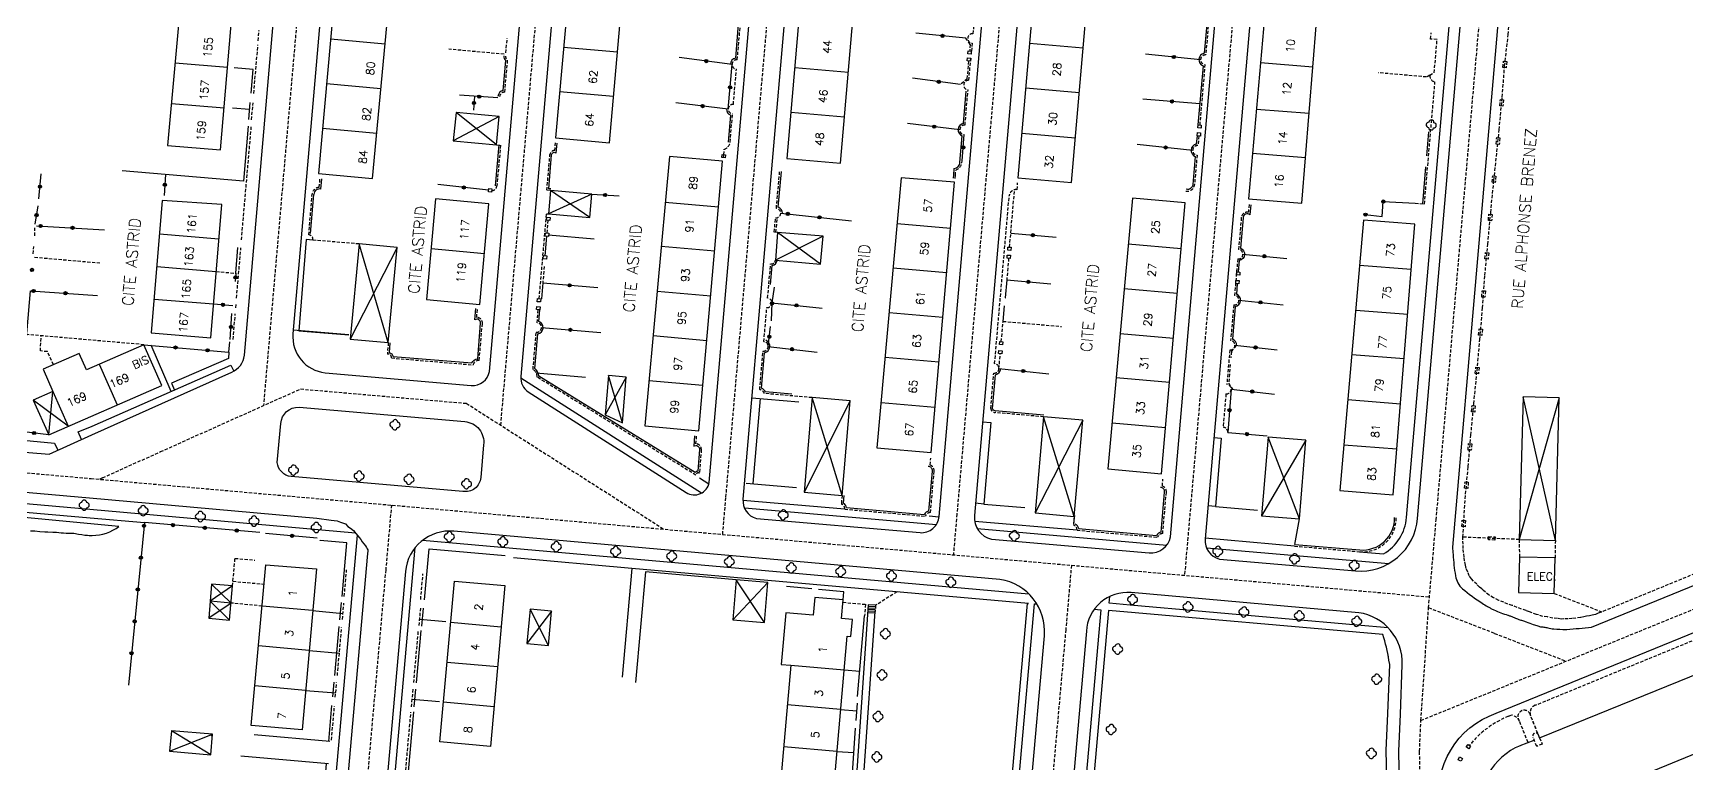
# Model space of a CAD drawing. Header units: millimetres. Extents: x 112998 to 114000, y 125000 to 126000.
# Drawn here: x 113610.8 to 113869.1, y 125580.8 to 125695 of the extents above; entities that cross this region are included whole.
import ezdxf
from ezdxf.enums import TextEntityAlignment as Align

# ---------------------------------------------------------------- set-up
doc = ezdxf.new("R2010")
doc.units = ezdxf.units.MM
doc.linetypes.add('DASHED', pattern=[0.75, 0.5, -0.25])
for name, color, linetype in [('W0001', 6, 'DASHED'), ('W0008', 7, 'CONTINUOUS'), ('W0100', 7, 'CONTINUOUS'), ('W0112', 1, 'DASHED'), ('W0211', 2, 'CONTINUOUS'), ('W0300', 7, 'CONTINUOUS'), ('W0310', 3, 'CONTINUOUS'), ('W0322', 7, 'CONTINUOUS'), ('W0984', 7, 'CONTINUOUS'), ('W0989', 7, 'CONTINUOUS'), ('W0991', 7, 'CONTINUOUS')]:
    doc.layers.add(name, color=color, linetype=linetype)
doc.styles.get("Standard").update_dxf_attribs({"font": 'romans.shx', "width": 0.85})

# ---------------------------------------------------------------- blocks, each defined once
blk = doc.blocks.new('TP10')
at = {"layer": 'W0300', "color": 0}
for centre, start, end in [((-0.4, 0), 90, 270), ((0, 0.4), 0, 180), ((0.4, 0), 270, 90), ((0, -0.4), 180, 360)]:
    blk.add_arc(centre, 0.4, start, end, dxfattribs=at)
blk = doc.blocks.new('OH01')
at = {"layer": 'W0322', "color": 0}
for radius in [0.25, 0.15]:
    blk.add_circle((0, 0), radius, dxfattribs=at)
blk = doc.blocks.new('OH02')
at = {"layer": 'W0112', "color": 0}
for p, q in [((-0.5, 0.25), (0.5, 0.25)), ((-0.5, -0.25), (-0.5, 0.25)), ((0.5, 0.25), (0.5, -0.25)), ((0.5, -0.25), (-0.5, -0.25))]:
    blk.add_line(p, q, dxfattribs=at)

msp = doc.modelspace()

# ---------------------------------------------------------------- linework, layer by layer
at = {"layer": 'W0001'}
for points in [[(113656.59, 125750), (113647.78, 125648.33), (113646.78, 125636.79)], [(113683.84, 125633.71), (113684.55, 125641.9), (113693.92, 125750)], [(113730.02, 125750), (113718.96, 125622.39), (113718.46, 125616.66)], [(113766.37, 125750), (113755.09, 125619.83), (113754.54, 125613.47)], [(113802.76, 125750), (113791.17, 125616.18), (113790.65, 125610.27)], [(113827.57, 125587.6), (113838.06, 125591.88), (113996.47, 125656.53), (114000, 125657.6)], [(113621.66, 125625.51), (113630.71, 125629.59), (113652.57, 125639.38), (113678.46, 125637.14), (113703.12, 125621.44), (113709.35, 125617.47)], [(113500, 125636), (113619.85, 125625.39), (113828.91, 125606.89)], [(113621.66, 125625.51), (113621.13, 125625.28)], [(113666.77, 125621.24), (113665.87, 125611.12), (113656.31, 125503.13)], [(113772.98, 125611.84), (113772.09, 125601.76), (113763.08, 125500)], [(113839.06, 125601.2), (113828.76, 125605.18)], [(113839.06, 125601.2), (113850.26, 125596.86)]]:
    msp.add_lwpolyline(points, dxfattribs=at)
msp.add_lwpolyline([(113836.93, 125500), (113837.31, 125501.68, 0.09169), (113837.82, 125513.94), (113828.56, 125564.78), (113828.1, 125568.38), (113827.53, 125574.73), (113827.36, 125582.78), (113827.57, 125587.6), (113828.76, 125605.18), (113829.95, 125618.92), (113841.32, 125750)], format="xyb", dxfattribs=at)
at = {"layer": 'W0008'}
for points in [[(113581.4, 125631.79), (113613.29, 125629.2), (113619.96, 125632.2), (113641.84, 125642, 0.258152), (113643.82, 125644.64), (113652.95, 125750)], [(113660.23, 125750), (113651.39, 125648.02, 0.409057), (113656.43, 125641.91), (113679.24, 125639.94, 0.387345), (113682.09, 125642.11), (113691.44, 125750)], [(113696.4, 125750), (113686.98, 125641.34, 0.272364), (113688.14, 125638.91), (113712.8, 125623.21, 0.529759), (113716.42, 125624.77), (113727.28, 125750)], [(113732.76, 125750), (113721.68, 125622.15, 0.362247), (113723.77, 125619.16), (113749.35, 125616.94, 0.419863), (113752.3, 125619.47), (113763.61, 125750)], [(113769.13, 125750), (113757.83, 125619.6, 0.372504), (113760.5, 125615.9), (113785.1, 125613.77, 0.381022), (113788.45, 125616.27), (113800.04, 125750)], [(113805.49, 125750), (113793.87, 125615.95, 0.36709), (113796.09, 125612.81), (113817.36, 125610.97, 0.416071), (113827.05, 125619.16), (113838.39, 125750)], [(113817.99, 125613.96), (113821.73, 125613.62, 0.247269), (113825.33, 125619.31), (113836.66, 125750)], [(113844.24, 125750), (113832.51, 125614.69, 0.000014), (113832.59, 125613.53, 0.026384), (113832.97, 125610.18, 0.076914), (113833.33, 125609.08, 0.10198), (113834.05, 125608.18, 0.030461), (113837.16, 125605.91, 0.000921), (113837.99, 125605.38, 0.012712), (113838.05, 125605.34, 0.010725), (113838.48, 125605.11, 0.009728), (113838.97, 125604.87, 0.017195), (113840.06, 125604.42, 0.017385), (113841.16, 125604.04, 0.005005), (113841.28, 125604, -0.0218), (113841.31, 125603.99, -0.005161), (113841.5, 125603.92, 0.001976), (113842, 125603.72, 0.000265), (113842.64, 125603.47, 0.003742), (113842.68, 125603.45, 0.009374), (113842.88, 125603.38, -0.003327), (113843.45, 125603.19, -0.000723), (113844.02, 125602.99, 0.000378), (113845.12, 125602.61, 0.002548), (113845.84, 125602.36, 0.006739), (113846.11, 125602.27, 0.056769), (113846.43, 125602.21, -0.028571), (113847.07, 125602.13, -0.012604), (113847.42, 125602.05, 0.010723), (113847.84, 125601.96, 0.033272), (113848.32, 125601.9, 0.008302), (113850.24, 125601.81, 0.028303), (113850.38, 125601.82, 0.000922), (113854.2, 125602.15), (113995.18, 125659.7)], [(113840.32, 125502.23, 0.093236), (113840.8, 125514.04), (113830.54, 125573.95, -0.369046), (113839.35, 125588.72), (113997.45, 125653.27), (114000, 125654.04)], [(113652.33, 125636.54), (113678.22, 125634.29, -0.423759), (113681.17, 125630.66), (113680.72, 125625.54, -0.440339), (113677.91, 125623.38), (113651.12, 125625.71, -0.369626), (113648.94, 125627.92), (113649.47, 125634, -0.397956), (113652.33, 125636.54, -0.501328)], [(113500, 125632.95), (113619.58, 125622.36), (113655.12, 125619.21), (113657.37, 125618.89), (113658.27, 125618.76), (113658.8, 125618.56), (113659.6, 125618.31), (113659.96, 125617.9), (113660.37, 125617.66), (113660.86, 125617.28), (113661.23, 125616.8), (113661.53, 125616.43), (113661.75, 125616.19), (113661.96, 125615.85), (113662.2, 125615.52), (113662.46, 125615.2), (113662.7, 125614.85), (113662.85, 125614.63), (113662.99, 125614.42), (113663.07, 125614.25), (113663.07, 125614.15), (113663.06, 125613.99), (113663.02, 125613.75), (113663.03, 125613.69), (113653.11, 125501.55, -0.070205)], [(113759.83, 125500), (113768.75, 125600.83, 0.39758), (113761.82, 125609.61), (113676.52, 125617.16, 0.412944), (113668.95, 125610.85), (113659.39, 125502.86, 0.093387), (113659.67, 125500, -0.299392)], [(113833.59, 125499.92), (113834.16, 125502.41, 0.09169), (113834.64, 125513.36), (113825.36, 125564.28), (113824.88, 125568.03), (113824.3, 125574.55), (113824.13, 125582.81), (113824.37, 125588.59), (113824.66, 125596.28, 0.384373), (113817.85, 125604.42), (113782.31, 125607.57, 0.423591), (113775.31, 125601.52), (113766.33, 125500, 0.386599)], [(113831.69, 125500.43), (113832.24, 125502.85, 0.091334), (113832.7, 125513.05), (113823.41, 125564.03), (113822.92, 125567.85), (113822.33, 125574.51), (113822.16, 125582.89), (113822.41, 125588.67), (113822.7, 125596.35), (113822.58, 125597.02, 0.036491), (113821.63, 125601.02), (113778.77, 125604.75), (113769.5, 125500)]]:
    msp.add_lwpolyline(points, format="xyb", dxfattribs=at)
for points in [[(113839.35, 125588.72), (113997.45, 125653.27), (114000, 125654.04)], [(113618.35, 125631.48), (113617.82, 125632.69), (113620, 125633.56), (113641.7, 125643.1), (113642.14, 125642.16)], [(113686.97, 125641.11), (113715.22, 125623.13)], [(113576.98, 125634.45), (113614.15, 125630.89), (113614.66, 125629.82)], [(113500, 125631.16), (113619.66, 125620.58), (113661.14, 125616.92)], [(113500, 125629.74), (113619.7, 125619.26), (113628.17, 125618.51)], [(113716.35, 125624.49), (113714.87, 125625.43)], [(113737.58, 125620.6), (113721.67, 125621.97)], [(113721.89, 125620.81), (113751.89, 125618.21)], [(113752.29, 125619.37), (113750.75, 125619.51)], [(113773.86, 125617.31), (113757.87, 125618.7)], [(113653.32, 125503.95), (113651.48, 125504.12), (113661.44, 125616.55)], [(113758.28, 125617.56), (113787.87, 125614.99)], [(113807.83, 125614.84), (113793.88, 125616.05)], [(113659.44, 125503.45), (113660.63, 125503.34), (113670.47, 125614.6)], [(113766.31, 125607.4), (113766.31, 125607.32), (113671.6, 125615.7)], [(113794.08, 125614.56), (113822.54, 125612.1)], [(113756.73, 125500), (113766.11, 125605.88), (113766.27, 125605.87), (113766.27, 125605.87), (113766.27, 125605.87), (113704.3, 125611.36)], [(113757.86, 125500), (113767.22, 125605.82), (113767.6, 125605.79)], [(113822.48, 125602.04), (113817.62, 125602.47), (113782.13, 125605.61), (113778.89, 125605.9), (113778.98, 125606.97)], [(113776.55, 125604.96), (113777.59, 125604.87), (113777.27, 125601.35), (113768.3, 125500)], [(113822.52, 125597.49), (113822.48, 125597.71)], [(113822.58, 125597.02), (113822.52, 125597.49)]]:
    msp.add_lwpolyline(points, dxfattribs=at)
at = {"layer": 'W0100'}
for points in [[(113655.38, 125673.04), (113663.83, 125672.26), (113667.74, 125714.52), (113659.16, 125715.31)], [(113692.39, 125678.6), (113700.83, 125677.85), (113703.34, 125706.26), (113694.92, 125707)], [(113728.54, 125675.39), (113736.91, 125674.67), (113739.38, 125703.15), (113731, 125703.87)], [(113764.6, 125672.35), (113772.98, 125671.62), (113775.45, 125699.88), (113767.08, 125700.62)], [(113800.63, 125669.06), (113808.96, 125668.4), (113811.24, 125696.76), (113803.15, 125697.41)], [(113676.41, 125678.16), (113683.19, 125677.53), (113683.6, 125681.94), (113676.86, 125682.56)], [(113691.29, 125666.73), (113697.73, 125666.17), (113698.05, 125669.81), (113691.61, 125670.37)], [(113629.25, 125648.13), (113638.53, 125647.36), (113640.26, 125668.19), (113630.98, 125668.84)], [(113672.22, 125653.37), (113680.55, 125652.6), (113682, 125668.3), (113673.66, 125669.07)], [(113726.74, 125659.49), (113733.81, 125658.88), (113734.18, 125663.23), (113727.09, 125663.85)], [(113700.68, 125641.49), (113700.15, 125635.34), (113702.84, 125634.11), (113703.45, 125641.22)], [(113731.21, 125623.27), (113737.15, 125622.76), (113738.43, 125637.51), (113732.47, 125638.03)], [(113842.93, 125615.87), (113848.57, 125615.72), (113849.14, 125638.02), (113843.55, 125638.17)], [(113767.3, 125620.01), (113773.43, 125619.48), (113774.74, 125634.5), (113768.64, 125635.03)], [(113802.66, 125619.54), (113808.62, 125619.07), (113809.61, 125631.39), (113803.72, 125631.86)], [(113652.8, 125586.12), (113644.85, 125586.81), (113647.15, 125611.92), (113655.04, 125611.27)], [(113638.22, 125603.55), (113641.48, 125603.26), (113641.95, 125608.62), (113638.67, 125608.91)], [(113682.25, 125583.54), (113674.31, 125584.24), (113676.6, 125609.35), (113684.5, 125608.7)], [(113720.09, 125603.34), (113725.03, 125602.9), (113725.58, 125609.14), (113720.6, 125609.58)], [(113725.68, 125556.46), (113728.1, 125556.25), (113727.84, 125553.27), (113732.61, 125552.85), (113732.87, 125555.79), (113734.47, 125555.65), (113734.71, 125558.41), (113734.23, 125558.45), (113737.93, 125600.77), (113738.54, 125600.72), (113738.77, 125603.39), (113737.08, 125603.54), (113737.34, 125606.44), (113732.9, 125606.82), (113732.66, 125604.02), (113728.36, 125604.39), (113727.65, 125596.35), (113729.16, 125596.22)], [(113687.93, 125599.61), (113691.28, 125599.32), (113691.75, 125604.68), (113688.41, 125604.97)], [(113632.11, 125582.79), (113638.56, 125582.23), (113638.84, 125585.43), (113632.43, 125585.99)]]:
    msp.add_lwpolyline(points, close=True, dxfattribs=at)
for points in [[(113640.08, 125676.73), (113642.23, 125702.45), (113634.14, 125703.13), (113631.79, 125677.42)], [(113657.26, 125694.08), (113665.78, 125693.29)], [(113693.65, 125692.8), (113702.09, 125692.06)], [(113766.45, 125693.38), (113774.82, 125692.65)], [(113632.97, 125690.33), (113641.16, 125689.65)], [(113729.77, 125689.59), (113738.14, 125688.86)], [(113802.53, 125690.38), (113810.67, 125689.72)], [(113656.63, 125687.09), (113665.13, 125686.31)], [(113693.04, 125685.84), (113701.47, 125685.1)], [(113765.84, 125686.43), (113774.21, 125685.7)], [(113632.39, 125683.97), (113640.63, 125683.28)], [(113683.6, 125681.94), (113676.41, 125678.16)], [(113683.19, 125677.53), (113676.86, 125682.56)], [(113729.17, 125682.65), (113737.54, 125681.92)], [(113801.88, 125683.11), (113810.09, 125682.45)], [(113656.01, 125680.11), (113664.49, 125679.33)], [(113765.22, 125679.34), (113773.59, 125678.61)], [(113631.79, 125677.42), (113640.08, 125676.73)], [(113714.79, 125632.85), (113718.5, 125674.98), (113710.18, 125675.72), (113706.35, 125633.6)], [(113801.27, 125676.22), (113809.54, 125675.56)], [(113697.73, 125666.17), (113691.61, 125670.37)], [(113751.05, 125629.44), (113754.71, 125671.67), (113746.39, 125672.38), (113742.6, 125630.17)], [(113698.05, 125669.81), (113691.29, 125666.73)], [(113709.53, 125668.59), (113717.87, 125667.85)], [(113787.06, 125626.14), (113790.75, 125668.45), (113782.5, 125669.17), (113778.67, 125626.88)], [(113745.75, 125665.24), (113754.09, 125664.52)], [(113823.25, 125622.83), (113826.64, 125665.13), (113818.61, 125665.77), (113814.9, 125623.5)], [(113630.55, 125663.6), (113639.82, 125662.84)], [(113654.51, 125662.64), (113653.46, 125662.73), (113652.28, 125648.48), (113660.12, 125647.83), (113651.44, 125648.55)], [(113691.31, 125663.47), (113698.45, 125662.85)], [(113734.18, 125663.23), (113726.74, 125659.49)], [(113733.81, 125658.88), (113727.09, 125663.85)], [(113666.28, 125646.63), (113667.65, 125661.48), (113667.65, 125661.49), (113661.72, 125662.04), (113660.32, 125647.17)], [(113667.65, 125661.49), (113660.32, 125647.17)], [(113666.28, 125646.63), (113661.72, 125662.04)], [(113672.95, 125661.34), (113681.29, 125660.57)], [(113708.9, 125661.69), (113717.26, 125660.95)], [(113781.86, 125662.03), (113790.12, 125661.31)], [(113630.12, 125658.49), (113639.39, 125657.73)], [(113745.12, 125658.29), (113753.49, 125657.57)], [(113818, 125658.73), (113826.07, 125658.08)], [(113781.23, 125655.08), (113789.52, 125654.36)], [(113629.69, 125653.43), (113638.97, 125652.66)], [(113708.26, 125654.65), (113716.65, 125653.92)], [(113744.5, 125651.35), (113752.89, 125650.62)], [(113817.38, 125651.7), (113825.51, 125651.05)], [(113660.32, 125647.17), (113666.28, 125646.63)], [(113707.63, 125647.71), (113716.03, 125646.97)], [(113780.59, 125648.05), (113788.9, 125647.32)], [(113630.88, 125639.94), (113628.1, 125646.3), (113619.11, 125642.38), (113618, 125644.92), (113612.38, 125642.47), (113613.9, 125638.98), (113610.8, 125637.63), (113613.23, 125632.24)], [(113816.77, 125644.79), (113824.95, 125644.14)], [(113621.12, 125643.25), (113623.9, 125636.89)], [(113743.87, 125644.36), (113752.28, 125643.63)], [(113613.23, 125632.24), (113630.88, 125639.94)], [(113703.45, 125641.22), (113700.15, 125635.34)], [(113702.84, 125634.11), (113700.68, 125641.49)], [(113706.99, 125640.72), (113715.42, 125639.97)], [(113779.97, 125641.15), (113788.3, 125640.42)], [(113616.26, 125633.56), (113610.8, 125637.63)], [(113613.23, 125632.24), (113613.9, 125638.98)], [(113613.9, 125638.98), (113616.26, 125633.56)], [(113723.05, 125637.99), (113730.38, 125637.36)], [(113724.36, 125637.88), (113723.21, 125624.59)], [(113738.43, 125637.51), (113731.21, 125623.27)], [(113737.15, 125622.76), (113732.47, 125638.03)], [(113743.24, 125637.29), (113751.67, 125636.56)], [(113816.15, 125637.72), (113824.39, 125637.06)], [(113849.14, 125638.02), (113842.93, 125615.87)], [(113848.57, 125615.72), (113843.55, 125638.17)], [(113759.1, 125634.27), (113760.41, 125634.16), (113759.3, 125621.4), (113757.99, 125621.52)], [(113774.74, 125634.5), (113767.3, 125620.01)], [(113773.43, 125619.48), (113768.64, 125635.03)], [(113779.33, 125634.08), (113787.68, 125633.35)], [(113706.35, 125633.6), (113714.79, 125632.85)], [(113795.24, 125631.79), (113796.39, 125631.7)], [(113796.39, 125631.7), (113795.47, 125621.04)], [(113808.62, 125619.07), (113803.72, 125631.86)], [(113742.6, 125630.17), (113751.05, 125629.44)], [(113809.61, 125631.39), (113802.66, 125619.54)], [(113815.53, 125630.68), (113823.82, 125630.02)], [(113778.67, 125626.88), (113787.06, 125626.14)], [(113722.19, 125624.68), (113730.06, 125624)], [(113759.3, 125621.4), (113765.72, 125620.85)], [(113814.9, 125623.5), (113823.25, 125622.83)], [(113795.47, 125621.04), (113794.32, 125621.14)], [(113795.47, 125621.04), (113802.05, 125620.47)], [(113848.39, 125607.44), (113848.53, 125612.99), (113842.95, 125613.13), (113842.8, 125607.58)], [(113725.58, 125609.14), (113720.09, 125603.34)], [(113725.03, 125602.9), (113720.6, 125609.58)], [(113641.72, 125605.94), (113638.45, 125606.23)], [(113842.8, 125607.58), (113848.39, 125607.44)], [(113654.46, 125604.75), (113646.56, 125605.46)], [(113691.75, 125604.68), (113687.93, 125599.61)], [(113691.28, 125599.32), (113688.41, 125604.97)], [(113742.31, 125604.36), (113741.17, 125604.41), (113741.15, 125604.42)], [(113742.33, 125604.61), (113741.18, 125604.66), (113741.16, 125604.67)], [(113742.35, 125604.86), (113741.19, 125604.91), (113741.18, 125604.91)], [(113742.37, 125605.11), (113741.21, 125605.16), (113741.2, 125605.16)], [(113742.38, 125605.35), (113741.22, 125605.41), (113741.22, 125605.41)], [(113846.11, 125584.88), (113896.91, 125605.51)], [(113683.92, 125602.18), (113676.01, 125602.88)], [(113653.91, 125598.54), (113645.99, 125599.25)], [(113683.36, 125595.97), (113675.44, 125596.67)], [(113729.16, 125596.22), (113737.47, 125595.49)], [(113905.74, 125596.91), (113850.84, 125574.35)], [(113653.35, 125592.3), (113645.42, 125593.01)], [(113682.81, 125589.73), (113674.87, 125590.44)], [(113736.93, 125589.29), (113728.61, 125590.02)], [(113632.11, 125582.79), (113638.84, 125585.43)], [(113638.56, 125582.23), (113632.43, 125585.99)], [(113638.84, 125585.43), (113638.58, 125585.2)], [(113736.36, 125582.76), (113728.04, 125583.49)], [(113843.1, 125583.66), (113845.26, 125584.54)]]:
    msp.add_lwpolyline(points, dxfattribs=at)
msp.add_arc((113846.87, 125574.36), 10.03, 112.0954, 188.6852, dxfattribs=at)
at = {"layer": 'W0112'}
for points in [[(113718.63, 125675.5), (113718.68, 125676), (113718.75, 125676.82, 0.308547), (113719.66, 125677.94), (113720.05, 125682.36, -1), (113720.18, 125683.84), (113720.65, 125689.35, -1), (113720.79, 125690.82), (113721.29, 125696.62, -1), (113721.42, 125698.1), (113721.85, 125703.07, 0.419046), (113720.94, 125704.14), (113721.05, 125705.42)], [(113757.23, 125702.2), (113757.12, 125700.92, -0.419046), (113758.03, 125699.85), (113757.6, 125694.88, 1), (113757.47, 125693.4), (113757.32, 125691.67)], [(113793.55, 125699.07), (113793.46, 125697.98, -0.419494), (113794.42, 125696.85), (113793.96, 125691.56, 1), (113793.83, 125690.08), (113793.02, 125680.63)], [(113683.19, 125677.53), (113683.82, 125677.47), (113683.23, 125671.1, -0.391163), (113682.43, 125670.38, -0.920644)], [(113691.61, 125670.37), (113691.04, 125670.42), (113691.53, 125675.98), (113691.53, 125675.99, -0.414738), (113692.27, 125676.62), (113692.38, 125677.81)], [(113727.09, 125663.85), (113726.56, 125663.9), (113726.76, 125666.11, 1), (113726.89, 125667.59), (113727.41, 125673.35)], [(113760.99, 125643.34), (113763.26, 125669.56, -0.439866), (113764.49, 125670.51), (113764.58, 125671.56)], [(113800.72, 125668.18), (113800.62, 125666.98, 0.443743), (113799.52, 125666.15), (113799.09, 125661.18, -1), (113798.96, 125659.7), (113798.46, 125653.99, -1), (113798.33, 125652.51), (113797.85, 125646.95, -1), (113797.72, 125645.47), (113797.25, 125640.09, -1), (113797.12, 125638.61)], [(113666.28, 125646.63), (113666.13, 125644.84, -0.47616), (113666.78, 125644.22), (113679.53, 125643.15, -0.368798), (113680.48, 125643.84), (113680.97, 125649.62, 0.445526), (113680.09, 125650.55), (113680.2, 125651.91)], [(113714.39, 125632.03), (113714.28, 125630.81, -0.453726), (113715.17, 125629.88), (113714.86, 125626.23, 0.537058), (113714.31, 125625.93), (113689.51, 125641.25, 0.270817), (113688.88, 125642.43), (113689.39, 125648.25, 1), (113689.52, 125649.73), (113689.7, 125651.76)], [(113797.09, 125638.34, -0.000191), (113797.09, 125638.34, -0.874505)], [(113737.15, 125622.76), (113737.03, 125621.39, -0.360849), (113737.58, 125620.6), (113750.18, 125619.51, -0.360849), (113750.97, 125620.06), (113751.53, 125626.54, 0.339612), (113750.92, 125627.5), (113751.01, 125628.59)], [(113773.42, 125619.48), (113773.3, 125618.11, -0.360849), (113773.86, 125617.31), (113786.45, 125616.22, -0.360849), (113787.24, 125616.78), (113787.81, 125623.25, 0.339612), (113787.19, 125624.22), (113787.28, 125625.31)], [(113807.83, 125614.84), (113817.99, 125613.96, 0.445241), (113823.72, 125619.32, 0.98551)], [(113846.11, 125584.88), (113844.72, 125588.32, -0.415287), (113845.43, 125589.99, -0.193344)], [(113846.11, 125584.88), (113846.51, 125583.9), (113845.66, 125583.55), (113845.07, 125585, -1.011555), (113845.93, 125585.34, 1.023245)]]:
    msp.add_lwpolyline(points, format="xyb", dxfattribs=at)
for points in [[(113834.13, 125616.23), (113834.48, 125622.22), (113834.96, 125627.25), (113835.38, 125632.19), (113835.84, 125637.1), (113836.34, 125642.24), (113836.78, 125647.09), (113837.2, 125652.04), (113837.57, 125657.12), (113838.02, 125662), (113838.47, 125666.95), (113838.96, 125671.97), (113839.8, 125679.88), (113840.27, 125684.99), (113840.65, 125689.86), (113841.2, 125694.74), (113841.54, 125699.8)], [(113645.94, 125693.79), (113646.08, 125695.46)], [(113684.63, 125691.9), (113684.85, 125694.2)], [(113757.18, 125693.19), (113756.49, 125694.17)], [(113829.08, 125694.05), (113829.17, 125695.04)], [(113830.1, 125693.96), (113829.08, 125694.05)], [(113829.65, 125688.78), (113830.1, 125693.96)], [(113645.26, 125685.56), (113645.92, 125693.17)], [(113684.36, 125691.67), (113675.75, 125692.46)], [(113756.71, 125690.62), (113756.75, 125691.12)], [(113756.75, 125691.12), (113757.25, 125691.08)], [(113756.8, 125691.72), (113756.85, 125692.21)], [(113757.3, 125691.67), (113756.8, 125691.72)], [(113756.85, 125692.21), (113757.34, 125692.17)], [(113756.96, 125687.6), (113757.27, 125691.08)], [(113757.18, 125693.19), (113757.09, 125692.19)], [(113757.25, 125691.08), (113757.21, 125690.58)], [(113757.34, 125692.17), (113757.3, 125691.67)], [(113684.46, 125685.75), (113684.93, 125690.86)], [(113757.21, 125690.58), (113756.71, 125690.62)], [(113756.72, 125687.85), (113756.96, 125690.6)], [(113828.44, 125688.12), (113820.87, 125688.78)], [(113828.96, 125688.41), (113828.44, 125688.12)], [(113828.96, 125688.41), (113829.65, 125688.78)], [(113756.72, 125687.85), (113755.65, 125686.93)], [(113756.36, 125680.61), (113756.83, 125686.12)], [(113828.12, 125668.27), (113829.77, 125687.37)], [(113644.92, 125681.45), (113645.15, 125684.1)], [(113792.72, 125680.16), (113792.77, 125680.65)], [(113792.77, 125680.65), (113793.26, 125680.61)], [(113793.26, 125680.61), (113793.22, 125680.11)], [(113643.34, 125662.66), (113644.89, 125680.49)], [(113792.62, 125678.93), (113792.66, 125679.43)], [(113793.12, 125678.89), (113792.62, 125678.93)], [(113792.66, 125679.43), (113793.16, 125679.39)], [(113793.22, 125680.11), (113792.72, 125680.16)], [(113792.87, 125678.91), (113792.74, 125677.4)], [(113793.16, 125679.39), (113793.12, 125678.89)], [(113718.38, 125675.52), (113718.43, 125676.02)], [(113718.88, 125675.48), (113718.38, 125675.52)], [(113718.43, 125676.02), (113718.93, 125675.98)], [(113718.93, 125675.98), (113718.88, 125675.48)], [(113792.6, 125675.92), (113792.2, 125671.3)], [(113754.85, 125672.77), (113754.93, 125673.59)], [(113755.84, 125674.71), (113755.93, 125675.01)], [(113655.49, 125670.89), (113655.61, 125672.22)], [(113681.92, 125670.18), (113681.96, 125670.68)], [(113681.96, 125670.68), (113682.46, 125670.63)], [(113682.46, 125670.63), (113682.41, 125670.14)], [(113754.81, 125672.27), (113754.85, 125672.77)], [(113763.32, 125661.54), (113764.1, 125670.5)], [(113653.85, 125663.45), (113654.38, 125669.81)], [(113682.41, 125670.14), (113681.92, 125670.18)], [(113826.68, 125668.4), (113828.12, 125668.27)], [(113689.85, 125653.49), (113691, 125666.76), (113691.29, 125666.73)], [(113691.01, 125665.73), (113691.05, 125666.23)], [(113691.51, 125665.69), (113691.01, 125665.73)], [(113691.05, 125666.23), (113691.55, 125666.18)], [(113691.09, 125663.74), (113691.26, 125665.71)], [(113691.55, 125666.18), (113691.51, 125665.69)], [(113726.83, 125663.87), (113727.03, 125666.13)], [(113611.07, 125663.32), (113611.08, 125664.65)], [(113661.72, 125662.04), (113654.51, 125662.64)], [(113690.79, 125663.26), (113690.84, 125663.76)], [(113691.29, 125663.22), (113690.79, 125663.26)], [(113690.84, 125663.76), (113691.34, 125663.71)], [(113691.34, 125663.71), (113691.29, 125663.22)], [(113610.83, 125660.49), (113610.89, 125661.66)], [(113611.03, 125659.97), (113621.37, 125659.07)], [(113642.57, 125653.58), (113643.25, 125661.42)], [(113690.49, 125659.71), (113690.53, 125660.21)], [(113690.53, 125660.21), (113691.03, 125660.16)], [(113691.03, 125660.16), (113690.99, 125659.67)], [(113762.92, 125659.81), (113762.96, 125660.31)], [(113762.96, 125660.31), (113763.46, 125660.27)], [(113763.03, 125661.06), (113763.07, 125661.56)], [(113763.52, 125661.02), (113763.03, 125661.06)], [(113763.07, 125661.56), (113763.57, 125661.52)], [(113763.46, 125660.27), (113763.42, 125659.77)], [(113763.57, 125661.52), (113763.52, 125661.02)], [(113639.39, 125657.73), (113642.44, 125657.46)], [(113690.64, 125658.52), (113690.41, 125655.94)], [(113690.99, 125659.67), (113690.49, 125659.71)], [(113725.53, 125653.58), (113726, 125658.93)], [(113763.17, 125659.79), (113762.88, 125656.43)], [(113763.42, 125659.77), (113762.92, 125659.81)], [(113798.76, 125657.19), (113798.8, 125657.69)], [(113798.8, 125657.69), (113799.3, 125657.65)], [(113799.3, 125657.65), (113799.26, 125657.15)], [(113798.64, 125655.85), (113798.68, 125656.35)], [(113799.14, 125655.81), (113798.64, 125655.85)], [(113798.68, 125656.35), (113799.18, 125656.31)], [(113799.26, 125657.15), (113798.76, 125657.19)], [(113799.18, 125656.31), (113799.14, 125655.81)], [(113642.46, 125652.08), (113642.5, 125652.62)], [(113689.45, 125651.78), (113689.49, 125652.28)], [(113689.49, 125652.28), (113689.99, 125652.23)], [(113689.55, 125653.02), (113689.6, 125653.51)], [(113690.05, 125652.97), (113689.55, 125653.02)], [(113689.6, 125653.51), (113690.1, 125653.47)], [(113689.99, 125652.23), (113689.94, 125651.73)], [(113690.1, 125653.47), (113690.05, 125652.97)], [(113642.03, 125647.11), (113642.38, 125651.12)], [(113689.94, 125651.73), (113689.45, 125651.78)], [(113724.94, 125646.78), (113725.4, 125652.1)], [(113762.03, 125646.79), (113762.3, 125649.94), (113771.45, 125649.15)], [(113628.1, 125646.3), (113609.78, 125647.89)], [(113613.98, 125643.17), (113613.02, 125645.21), (113611.94, 125645.32), (113612.05, 125647.69)], [(113724.29, 125639.28), (113724.81, 125645.3)], [(113761.61, 125644.9), (113761.66, 125645.4)], [(113762.11, 125644.86), (113761.61, 125644.9)], [(113761.66, 125645.4), (113762.16, 125645.36)], [(113761.66, 125642.53), (113761.86, 125644.88)], [(113761.74, 125646.31), (113761.78, 125646.81)], [(113762.23, 125646.27), (113761.74, 125646.31)], [(113761.78, 125646.81), (113762.28, 125646.77)], [(113762.16, 125645.36), (113762.11, 125644.86)], [(113762.28, 125646.77), (113762.23, 125646.27)], [(113797.96, 125645.22), (113797.88, 125644.26)], [(113797.96, 125645.22), (113798.79, 125646.18)], [(113760.38, 125636.34), (113760.85, 125641.86)], [(113797.79, 125643.23), (113797.54, 125640.3)], [(113797.54, 125640.3), (113798.13, 125639.33)], [(113732.47, 125638.03), (113725, 125638.68)], [(113797.12, 125638.61), (113796.66, 125633.39)], [(113768.64, 125635.03), (113761.05, 125635.69)], [(113896.7, 125621.37), (113855.71, 125604.5), (113855.26, 125604.36), (113854.82, 125604.17), (113854.31, 125604.03), (113853.91, 125603.95), (113853.42, 125603.87), (113853.04, 125603.78), (113852.51, 125603.67), (113851.74, 125603.6), (113851.15, 125603.51), (113850.53, 125603.48), (113849.92, 125603.49), (113849.49, 125603.44), (113848.88, 125603.54), (113848.19, 125603.57), (113847.33, 125603.76), (113846.64, 125603.84), (113845.64, 125604.17), (113844.53, 125604.54), (113843.99, 125604.75), (113843.29, 125604.99), (113842.61, 125605.26), (113841.85, 125605.56), (113841.14, 125605.77), (113840.52, 125606.05), (113839.72, 125606.35), (113838.91, 125606.75), (113838.21, 125607.18), (113837.37, 125607.88), (113837.11, 125608.15), (113836.74, 125608.44), (113836.29, 125608.88), (113835.76, 125609.37), (113835.47, 125609.73), (113835.1, 125610.2), (113834.89, 125610.78), (113834.66, 125611.36), (113834.54, 125611.88), (113834.38, 125612.52), (113834.33, 125613.12), (113834.22, 125613.82), (113834.19, 125614.45), (113834.15, 125615.12), (113834.11, 125615.81), (113834.13, 125616.23)], [(113842.93, 125615.87), (113834.13, 125616.23)], [(113842.93, 125615.87), (113842.95, 125613.13)], [(113848.57, 125615.72), (113848.53, 125612.99)], [(113641.95, 125608.62), (113642.33, 125612.92), (113645.41, 125612.65)], [(113659.4, 125606.97), (113659.77, 125611.15)], [(113642.01, 125609.33), (113646.87, 125608.9)], [(113671.34, 125606.5), (113671.69, 125610.48)], [(113845.21, 125589.88), (113894.99, 125610.34)], [(113646.56, 125605.46), (113641.72, 125605.94)], [(113659.11, 125603.38), (113659.34, 125605.94)], [(113737.3, 125606.05), (113740.82, 125605.74), (113740.67, 125603.93)], [(113745.74, 125607.69), (113742.4, 125605.6), (113742.33, 125604.61)], [(113848.39, 125607.44), (113855.84, 125604.56)], [(113671.1, 125602.41), (113671.34, 125605.16)], [(113658.32, 125594.6), (113658.99, 125602.11)], [(113670.25, 125593.5), (113670.97, 125601.57)], [(113658, 125591.21), (113658.21, 125593.51)], [(113669.91, 125589.72), (113670.16, 125592.54)], [(113657.4, 125584.54), (113657.87, 125589.83)], [(113668.21, 125570.87), (113669.81, 125588.91)], [(113841.23, 125588.25), (113841.7, 125588.44)], [(113843.28, 125589.09), (113843.41, 125589.14)], [(113846.11, 125584.88), (113844.61, 125588.58)], [(113844.32, 125584.15), (113842.97, 125587.46)], [(113834.65, 125583.45), (113834.94, 125583.85)], [(113835.05, 125583.15), (113834.65, 125583.45)], [(113834.94, 125583.85), (113835.34, 125583.56)], [(113835.34, 125583.56), (113835.05, 125583.15)], [(113833.39, 125581.45), (113833.62, 125581.9)], [(113833.83, 125581.22), (113833.39, 125581.45)], [(113833.62, 125581.9), (113834.06, 125581.67)], [(113834.06, 125581.67), (113833.83, 125581.22)]]:
    msp.add_lwpolyline(points, dxfattribs=at)
for centre, radius, start, end in [((113685.1, 125691.35), 0.523, 174.7253, 250.6532), ((113829.92, 125688.32), 0.965, 175.0458, 261.0809), ((113684.39, 125685.02), 0.726, 84.2131, 176.2791), ((113756.9, 125686.86), 0.743, 84.8805, 264.8805), ((113756.29, 125679.87), 0.743, 84.8805, 264.8805), ((113792.67, 125676.66), 0.743, 84.8805, 264.8805), ((113754.56, 125674.82), 1.28, 286.4559, 355.0458), ((113655.56, 125669.71), 1.18, 93.063, 175.2376), ((113791.1, 125671.39), 1.11, 256.916, 355.0458), ((113653.79, 125662.73), 0.726, 353.1716, 85.2376), ((113726.12, 125659.54), 0.622, 259.143, 355.0458), ((113725.47, 125652.84), 0.743, 264.8805, 84.8805), ((113724.87, 125646.04), 0.743, 264.8805, 84.8805), ((113760.92, 125642.6), 0.743, 264.8805, 84.8805), ((113724.22, 125638.47), 0.812, 14.5883, 85.0458), ((113761.11, 125636.43), 0.741, 187.0127, 265.0458), ((113796.67, 125632.67), 0.729, 355.0458, 90.2195), ((113846.87, 125574.36), 14.98, 112.0954, 141.4646), ((113841.51, 125586.86), 1.58, 22.0954, 83.1198), ((113843.7, 125588.21), 0.989, 22.5051, 222.9597)]:
    msp.add_arc(centre, radius, start, end, dxfattribs=at)
at = {"layer": 'W0211'}
msp.add_lwpolyline([(113624.21, 125617.92), (113587.46, 125621.38), (113587.22, 125621.39)], dxfattribs=at)
at = {"layer": 'W0310'}
for points in [[(113793.28, 125699.1), (113793.16, 125697.69, -0.530071), (113794.16, 125696.88), (113793.72, 125691.82, 0.762369), (113793.55, 125689.87), (113792.75, 125680.65)], [(113792.6, 125678.94), (113792.49, 125677.65, 0.762319), (113792.32, 125675.71), (113791.94, 125671.32, -0.456411), (113790.91, 125670.57, -0.456411)], [(113691.64, 125670.64), (113691.33, 125670.66), (113691.79, 125675.97, -0.635924), (113692.51, 125676.23), (113692.64, 125677.79)], [(113800.99, 125668.15), (113800.85, 125666.59, 0.595569), (113799.79, 125666.13), (113799.38, 125661.38, -0.762348), (113799.2, 125659.44), (113799.05, 125657.67, -0.762345)], [(113666.54, 125646.6), (113666.42, 125645.08, -0.274664), (113667.02, 125644.46), (113679.35, 125643.44, -0.250556), (113680.24, 125644.09), (113680.7, 125649.65, 0.620388), (113679.79, 125650.19), (113679.94, 125651.94)], [(113714.12, 125632.05), (113713.98, 125630.43, -0.64087), (113714.91, 125629.91), (113714.61, 125626.53, 0.190078), (113714.2, 125626.32), (113689.78, 125641.4, 0.215714), (113689.16, 125642.56), (113689.63, 125648, 0.762347), (113689.81, 125649.94), (113689.96, 125651.73)], [(113768.66, 125635.3), (113761.07, 125635.96, -0.339521), (113760.64, 125636.35), (113761.1, 125641.6, 0.354588), (113761.93, 125642.57, 0.873897)], [(113807.86, 125615.11), (113818.01, 125614.23, 0.445241), (113823.46, 125619.32, 0.445241)]]:
    msp.add_lwpolyline(points, format="xyb", dxfattribs=at)
for points in [[(113720.54, 125691.08), (113721, 125696.41)], [(113644.85, 125685.61), (113645.16, 125689.29), (113642.22, 125689.53)], [(113684.21, 125686), (113684.65, 125690.71)], [(113756.11, 125680.87), (113756.55, 125685.91)], [(113644.61, 125683.03), (113641.94, 125683.25)], [(113644.48, 125681.47), (113644.7, 125684.12)], [(113719.4, 125677.96), (113719.76, 125682.15)], [(113644.37, 125680.44), (113643.65, 125671.87), (113624.73, 125673.44)], [(113755.57, 125674.74), (113755.94, 125678.93)], [(113828.5, 125675.8), (113828.83, 125679.54)], [(113683.55, 125677.5), (113682.97, 125671.13)], [(113727.18, 125667.79), (113727.67, 125673.33)], [(113754.59, 125672.8), (113754.68, 125673.81)], [(113827.85, 125668.3), (113828.35, 125674.06)], [(113655.74, 125670.61), (113655.87, 125672.2)], [(113754.54, 125672.3), (113754.59, 125672.8)], [(113654.13, 125663.66), (113654.64, 125669.78)], [(113690.78, 125660.19), (113691.04, 125663.24)], [(113642.44, 125657.46), (113642.78, 125661.46)], [(113725.99, 125655.7), (113726.24, 125658.66)], [(113690.41, 125655.94), (113690.2, 125653.48)], [(113762.88, 125656.43), (113762.63, 125653.61), (113762.69, 125653.6)], [(113798.89, 125655.83), (113798.75, 125654.2)], [(113762.3, 125649.94), (113762.51, 125652.37)], [(113798.58, 125652.26), (113798.13, 125647.16)], [(113724.57, 125639.49), (113725.05, 125645.05)], [(113689.36, 125641.92), (113697.09, 125641.25)], [(113729.29, 125638.57), (113725.19, 125638.93)], [(113750.72, 125620.31), (113751.27, 125626.56)], [(113737.42, 125622.73), (113737.32, 125621.56)], [(113787, 125617.03), (113787.54, 125623.28)], [(113737.84, 125620.84), (113750, 125619.79)], [(113773.44, 125619.61), (113773.33, 125618.44)], [(113807.86, 125615.11), (113808.62, 125619.07)], [(113774.11, 125617.56), (113786.28, 125616.51)], [(113659.07, 125606.95), (113659.82, 125615.33), (113655.63, 125615.7), (113655.64, 125615.76)], [(113671.94, 125606.45), (113672.65, 125614.43), (113684.55, 125613.38)], [(113704.3, 125611.36), (113685.85, 125612.99)], [(113704.3, 125611.36), (113702.8, 125594.36)], [(113720.6, 125609.58), (113706.44, 125610.83), (113704.91, 125593.51)], [(113732.45, 125608.18), (113732.45, 125608.17), (113732.45, 125608.18), (113732.45, 125608.18), (113728.46, 125608.54)], [(113658.72, 125603.34), (113658.96, 125606.01)], [(113737.34, 125606.44), (113737.45, 125607.71), (113733.46, 125608.07)], [(113654.46, 125604.75), (113659.2, 125604.33)], [(113675.27, 125602.99), (113671.18, 125603.36)], [(113671.5, 125602.34), (113671.75, 125605.12)], [(113739.56, 125591.33), (113740.67, 125603.93)], [(113657.9, 125594.61), (113658.58, 125602.25)], [(113670.69, 125593.47), (113671.41, 125601.66)], [(113653.91, 125598.54), (113658.63, 125598.12)], [(113737.47, 125595.49), (113739.91, 125595.32)], [(113657.62, 125591.27), (113657.83, 125593.58)], [(113653.35, 125592.3), (113658.06, 125591.89)], [(113674.29, 125590.48), (113670.01, 125590.86)], [(113670.33, 125589.7), (113670.58, 125592.5)], [(113739.36, 125587.57), (113739.54, 125590.28)], [(113657.41, 125589.91), (113656.92, 125584.33)], [(113668.64, 125570.86), (113670.24, 125588.96)], [(113736.93, 125589.29), (113739.46, 125589.12)], [(113657.13, 125584.32), (113645.33, 125585.36)], [(113738.72, 125578.56), (113739.26, 125586.4)], [(113736.36, 125582.76), (113739, 125582.58)], [(113656.91, 125580.81), (113643.24, 125582.02)], [(113655.83, 125571.66), (113656.64, 125580.83)]]:
    msp.add_lwpolyline(points, dxfattribs=at)
for centre, radius, start, end in [((113685.1, 125691.35), 0.79, 174.7253, 234.7634), ((113720.72, 125690.08), 1.01, 100.2801, 178.0535), ((113684.39, 125685.02), 0.994, 99.9569, 176.2791), ((113720.11, 125683.1), 1.01, 178.207, 249.5597), ((113756.29, 125679.87), 1.01, 100.2801, 249.5595), ((113754.56, 125674.82), 1.01, 276.4371, 355.0458), ((113655.56, 125669.71), 0.917, 78.5852, 175.2375), ((113726.82, 125666.85), 1.01, 358.371, 69.5171), ((113726.12, 125659.54), 0.889, 278.2829, 355.0459), ((113798.4, 125653.25), 1.01, 280.28, 69.5596), ((113797.78, 125646.21), 1.01, 358.3953, 69.5596), ((113724.87, 125646.04), 1.01, 280.28, 69.5596), ((113724.22, 125638.47), 1.08, 25.0087, 70.6964), ((113750.59, 125626.62), 0.673, 355.0458, 87.1393), ((113786.87, 125623.34), 0.673, 355.0458, 87.1393), ((113736.83, 125620.66), 1.03, 10.1748, 61.635), ((113750.9, 125619.3), 1.03, 100.1733, 151.6364), ((113773.1, 125617.38), 1.03, 10.1748, 61.635), ((113787.18, 125616.02), 1.03, 100.1733, 151.6364)]:
    msp.add_arc(centre, radius, start, end, dxfattribs=at)
at = {"layer": 'W0322'}
for points in [[(113756.49, 125694.17), (113748.69, 125694.97)], [(113719.98, 125690.08), (113711.71, 125691.15)], [(113793.16, 125690.82), (113784.57, 125691.7)], [(113719.37, 125683.1), (113719.98, 125690.08)], [(113755.65, 125686.93), (113748.18, 125687.92)], [(113683.39, 125684.84), (113677.42, 125685.26)], [(113679.73, 125685.1), (113679.59, 125682.93)], [(113719.37, 125683.1), (113711.18, 125684.07)], [(113793.03, 125683.93), (113784.14, 125684.68)], [(113755.55, 125679.87), (113747.36, 125680.84)], [(113755.93, 125675.01), (113756.22, 125679.13)], [(113791.93, 125676.66), (113783.25, 125677.58)], [(113611.7, 125669.06), (113612.06, 125673)], [(113631.48, 125672.88), (113631.26, 125669.6)], [(113681.94, 125670.43), (113674.03, 125671.31)], [(113611.12, 125665.15), (113611.57, 125667.99)], [(113698.05, 125669.81), (113702.32, 125669.56)], [(113818.85, 125666.63), (113821.52, 125666.3), (113821.7, 125668.67), (113826.68, 125668.4)], [(113727.57, 125666.85), (113738.61, 125665.66)], [(113611.35, 125664.88), (113621.95, 125664.25)], [(113763.51, 125663.7), (113770.58, 125663.11)], [(113799.77, 125660.44), (113806.63, 125659.79)], [(113642.44, 125657.46), (113642.37, 125656.15)], [(113690.41, 125655.94), (113699.01, 125655.21)], [(113726.54, 125655.27), (113726.21, 125652.84), (113726.07, 125650.05)], [(113762.88, 125656.43), (113769.78, 125655.79)], [(113613.23, 125632.24), (113608.49, 125632.78), (113610.37, 125654.72), (113620.83, 125653.99)], [(113638.97, 125652.66), (113642.01, 125652.41)], [(113726.21, 125652.84), (113734.07, 125652.02)], [(113799.14, 125653.25), (113806.06, 125652.54)], [(113641.56, 125647.12), (113641.85, 125651.15)], [(113690.2, 125648.99), (113699.48, 125648.22)], [(113725.62, 125646.04), (113725.96, 125649.12)], [(113628.1, 125646.3), (113641.37, 125645.12), (113641.5, 125646.76)], [(113725.62, 125646.04), (113733.25, 125645.12)], [(113798.52, 125646.21), (113805.12, 125645.51)], [(113761.66, 125642.6), (113769.47, 125641.76)], [(113797.93, 125639.35), (113797.39, 125632.6)], [(113797.93, 125639.35), (113804.68, 125638.59)], [(113797.39, 125632.6), (113803.57, 125632.04)], [(113646.21, 125616.95), (113628.17, 125618.51), (113625.67, 125593.12)], [(113655.18, 125616.08), (113647.12, 125616.82)]]:
    msp.add_lwpolyline(points, dxfattribs=at)
at = {"layer": 'W0989'}
for points in [[(113632.38, 125639.01), (113629.24, 125646.2)], [(113641.37, 125645.12), (113641.29, 125644.12), (113632.39, 125640.31), (113632.87, 125639.22)], [(113742.4, 125605.6), (113741.23, 125605.66), (113737.41, 125550.09), (113741.31, 125500)], [(113763.5, 125576.47), (113740.52, 125578.27), (113742.33, 125604.61)]]:
    msp.add_lwpolyline(points, dxfattribs=at)
msp.add_lwpolyline([(113610.37, 125617.23), (113611.09, 125617.2), (113611.85, 125617.11), (113612.64, 125617.05), (113613.07, 125617.04), (113613.88, 125617.02), (113614.47, 125617.02), (113615.19, 125616.93), (113615.54, 125616.9), (113615.96, 125616.85), (113616.65, 125616.88), (113617.14, 125616.84), (113617.87, 125616.69), (113618.43, 125616.63), (113618.88, 125616.55), (113619.28, 125616.53), (113619.56, 125616.51), (113619.81, 125616.49), (113620.03, 125616.5, 0.163825), (113624.21, 125617.92)], format="xyb", dxfattribs=at)
at = {"layer": 'W0991'}
for points in [[(113638.67, 125608.91), (113641.72, 125605.94), (113638.22, 125603.55)], [(113641.95, 125608.62), (113638.45, 125606.23), (113641.48, 125603.26)]]:
    msp.add_lwpolyline(points, dxfattribs=at)

# ---------------------------------------------------------------- block references
at = {"layer": 'W0112'}
for p, rotation in [((113840.67, 125690.07), 83.53574511393005), ((113840.19, 125684.09), 84.67737558143091), ((113839.61, 125678.12), 83.98013421200504), ((113838.98, 125672.15), 83.98013421200504), ((113838.4, 125666.18), 84.78510692353666), ((113837.86, 125660.2), 84.71485367876629), ((113837.36, 125654.22), 85.78603690923508), ((113836.88, 125648.24), 85.22293624138925), ((113836.35, 125642.27), 84.83473921399349), ((113835.77, 125636.29), 84.5962496110054), ((113835.22, 125630.32), 85.22294088403517), ((113834.68, 125624.34), 84.45088573470511), ((113834.25, 125618.36), 86.69350695891815), ((113838.64, 125616.04), 177.6395276561999)]:
    msp.add_blockref('OH02', p, dxfattribs=dict(at, rotation=rotation))
at = {"layer": 'W0300'}
for p, rotation in [((113829.18, 125680.61), 265.0458340628804), ((113667.31, 125633.8), 85.23755266008696), ((113651.47, 125626.7), 85.23755266008696), ((113661.72, 125625.77), 85.23755266008696), ((113669.51, 125625.27), 85.23755266008696), ((113678.5, 125624.57), 85.23755266008696), ((113727.96, 125619.71), 85.04583406294773), ((113675.8, 125616.3), 177.0981141364048), ((113684.16, 125615.5), 177.0981141364048), ((113764.05, 125616.45), 85.04583406290193), ((113692.51, 125614.74), 177.0981141364048), ((113701.78, 125614), 177.0981141364048), ((113710.54, 125613.26), 177.0981141364048), ((113795.84, 125614.01), 85.04583406289714), ((113807.84, 125612.84), 85.04583406289714), ((113719.55, 125612.4), 177.0981141364048), ((113729.23, 125611.42), 177.0981141364048), ((113736.94, 125610.87), 177.0981141364048), ((113744.87, 125610.17), 177.0981141364048), ((113817.15, 125611.82), 85.04583406289714), ((113754.14, 125609.19), 177.0981141364048), ((113782.53, 125606.49), 174.9416299163449), ((113791.2, 125605.33), 174.9416299163449), ((113799.92, 125604.54), 174.9416299163449), ((113808.58, 125603.92), 174.9416299163449), ((113817.55, 125603.08), 174.9416299163449), ((113743.91, 125601.14), 177.0981141364048), ((113780.2, 125598.75), 174.9416299163449), ((113743.39, 125594.71), 177.0981141364048), ((113820.67, 125594.04), 174.9416299163449), ((113742.77, 125588.21), 177.0981141364048), ((113779.18, 125586.19), 174.9416299163449), ((113742.59, 125581.9), 177.0981141364048), ((113819.83, 125582.45), 174.9416299163449)]:
    msp.add_blockref('TP10', p, dxfattribs=dict(at, rotation=rotation))
for p in [(113618.77, 125621.23), (113627.98, 125620.37), (113636.93, 125619.45), (113645.3, 125618.74), (113655.02, 125617.74)]:
    msp.add_blockref('TP10', p, dxfattribs=at)
at = {"layer": 'W0322'}
for p, rotation in [((113752.84, 125694.54), 174.1305983963763), ((113788.97, 125691.25), 174.1761573089009), ((113715.95, 125690.6), 172.6769040112525), ((113719.67, 125686.5), 85.01081819885782), ((113752.27, 125687.37), 172.4544665893222), ((113679.66, 125684.05), 266.2749325815111), ((113680.48, 125685.05), 175.9578500837776), ((113715.38, 125683.57), 173.2510141961581), ((113788.7, 125684.3), 175.1703405638516), ((113751.56, 125680.35), 173.2510141961581), ((113756.08, 125677.12), 265.9402476521057), ((113787.7, 125677.1), 173.9430651186032), ((113611.87, 125670.98), 84.69778870884065), ((113631.37, 125671.28), 266.2623476479992), ((113678.08, 125670.86), 173.5992998746057), ((113700.13, 125669.69), 356.6507210561287), ((113821.7, 125668.66), 85.6417466172506), ((113611.34, 125666.54), 81.01944134807658), ((113611.97, 125664.84), 356.5676884882766), ((113728.67, 125666.73), 353.8650188909722), ((113733.64, 125666.19), 353.8650188909722), ((113818.91, 125666.62), 352.8803312855483), ((113616.96, 125664.55), 356.5676884882766), ((113766.95, 125663.41), 355.2364340656805), ((113803.11, 125660.12), 354.5790746618068), ((113610.62, 125657.98), 265.2523525612022), ((113610.85, 125654.69), 355.9780779705757), ((113642.41, 125656.82), 266.537819773613), ((113694.6, 125655.58), 355.1354961903677), ((113766.24, 125656.12), 354.6897598807573), ((113615.84, 125654.34), 355.9780779705757), ((113640.45, 125652.54), 355.1873018332083), ((113726.21, 125652.74), 267.1329837291019), ((113730.04, 125652.44), 354.0901985415111), ((113802.51, 125652.91), 354.1566673019347), ((113641.7, 125649.08), 85.8934444222583), ((113694.72, 125648.62), 355.255652277045), ((113725.79, 125647.54), 83.40787919074494), ((113633.04, 125645.86), 354.9328654287888), ((113638.02, 125645.42), 354.9328654287888), ((113729.34, 125645.59), 353.120598303378), ((113801.74, 125645.87), 353.9563688360784), ((113765.46, 125642.19), 353.8820823194964), ((113801.22, 125638.98), 353.5649211674826), ((113797.67, 125636.06), 265.4938769883734), ((113610.96, 125632.5), 173.4778056755243), ((113800.4, 125632.33), 354.8010491598855), ((113628.12, 125618), 264.3796617554839), ((113632.64, 125618.12), 175.0586407154827), ((113637.63, 125617.69), 175.0586407154827), ((113642.61, 125617.26), 175.0586407154827), ((113651.25, 125616.44), 174.719902433917), ((113627.63, 125613.02), 264.3796617554839), ((113627.14, 125608.05), 264.3796617554839), ((113626.65, 125603.07), 264.3796617554839), ((113626.16, 125598.09), 264.3796617554839)]:
    msp.add_blockref('OH01', p, dxfattribs=dict(at, rotation=rotation))

# ---------------------------------------------------------------- texts
at = {"layer": 'W0984'}
msp.add_text('ELEC.', height=1.25, dxfattribs=at).set_placement((113844.13, 125609.47))
at = {"layer": 'W0989'}
for s, rotation, p in [('RUE ALPHONSE BRENEZ', 85.5139, (113843.71, 125666.01)), ('CITE ASTRID', 85.0458, (113670.83, 125661.13)), ('CITE ASTRID', 85.0458, (113626.16, 125659.24)), ('CITE ASTRID', 85.0458, (113704.41, 125658.22)), ('CITE ASTRID', 85.0458, (113740.12, 125655.13)), ('CITE ASTRID', 85.0458, (113775.86, 125652.03))]:
    msp.add_text(s, height=1.75, rotation=rotation, dxfattribs=at).set_placement(p, align=Align.MIDDLE)
at = {"layer": 'W0991'}
for s, rotation, p in [('155', 85.2376, (113638.62, 125691.1)), ('44', 85.2376, (113735.37, 125691.72)), ('10', 85.2376, (113807.72, 125691.87)), ('80', 85.2376, (113664.02, 125688.35)), ('62', 85.2376, (113698.81, 125687.01)), ('28', 85.2376, (113771.25, 125688.19)), ('157', 85.2376, (113638.06, 125684.41)), ('46', 85.2376, (113734.73, 125683.98)), ('12', 85.2376, (113807.17, 125685.16)), ('82', 85.2376, (113663.42, 125681.21)), ('159', 85.2376, (113637.54, 125678.1)), ('64', 85.2376, (113698.25, 125680.31)), ('30', 85.2376, (113770.6, 125680.46)), ('48', 85.2376, (113734.17, 125677.28)), ('14', 85.2376, (113806.52, 125677.43)), ('84', 85.2376, (113662.86, 125674.51)), ('32', 85.2376, (113770.04, 125673.76)), ('89', 85.2376, (113714.44, 125670.47)), ('16', 85.2376, (113805.96, 125670.73)), ('57', 85.2376, (113751.13, 125666.9)), ('161', 85.2376, (113636.08, 125663.58)), ('117', 85.2376, (113678.71, 125662.62)), ('91', 85.2376, (113713.88, 125663.77)), ('25', 85.2376, (113786.66, 125663.55)), ('163', 85.2376, (113635.65, 125658.38)), ('59', 85.2376, (113750.57, 125660.2)), ('73', 85.2376, (113823.36, 125659.98)), ('119', 85.2376, (113678.15, 125655.92)), ('93', 85.2376, (113713.23, 125656.04)), ('27', 85.2376, (113786.1, 125656.85)), ('165', 85.2376, (113635.22, 125653.33)), ('75', 85.2376, (113822.8, 125653.28)), ('61', 85.2376, (113749.93, 125652.46)), ('167', 85.2376, (113634.79, 125648.13)), ('95', 85.2376, (113712.68, 125649.34)), ('29', 85.2376, (113785.46, 125649.11)), ('63', 85.2376, (113749.37, 125645.76)), ('77', 85.2376, (113822.15, 125645.54)), ('BIS', 23.5706, (113626.62, 125642.46)), ('97', 85.2376, (113712.08, 125642.19)), ('31', 85.2376, (113784.9, 125642.41)), ('169', 23.5706, (113623.03, 125639.47)), ('65', 85.2376, (113748.78, 125638.62)), ('79', 85.2376, (113821.6, 125638.84)), ('169', 23.5706, (113616.39, 125636.57)), ('99', 85.2376, (113711.52, 125635.49)), ('33', 85.2376, (113784.31, 125635.27)), ('67', 85.2376, (113748.22, 125631.92)), ('81', 85.2376, (113821, 125631.69)), ('35', 85.2376, (113783.75, 125628.57)), ('83', 85.2376, (113820.44, 125624.99)), ('1', 85.0006, (113651.93, 125606.87)), ('2', 85.0006, (113680.97, 125604.71)), ('3', 85.0006, (113651.38, 125600.63)), ('4', 85.0006, (113680.42, 125598.47)), ('1', 85.0006, (113734.7, 125598.08)), ('5', 85.0006, (113650.8, 125593.97)), ('6', 85.0006, (113679.84, 125591.81)), ('3', 85.0006, (113734.1, 125591.27)), ('7', 85.0006, (113650.25, 125587.72)), ('8', 85.0006, (113679.3, 125585.57)), ('5', 85.0006, (113733.53, 125584.79))]:
    msp.add_text(s, height=1.25, rotation=rotation, dxfattribs=at).set_placement(p)

doc.saveas('drawing.dxf')
